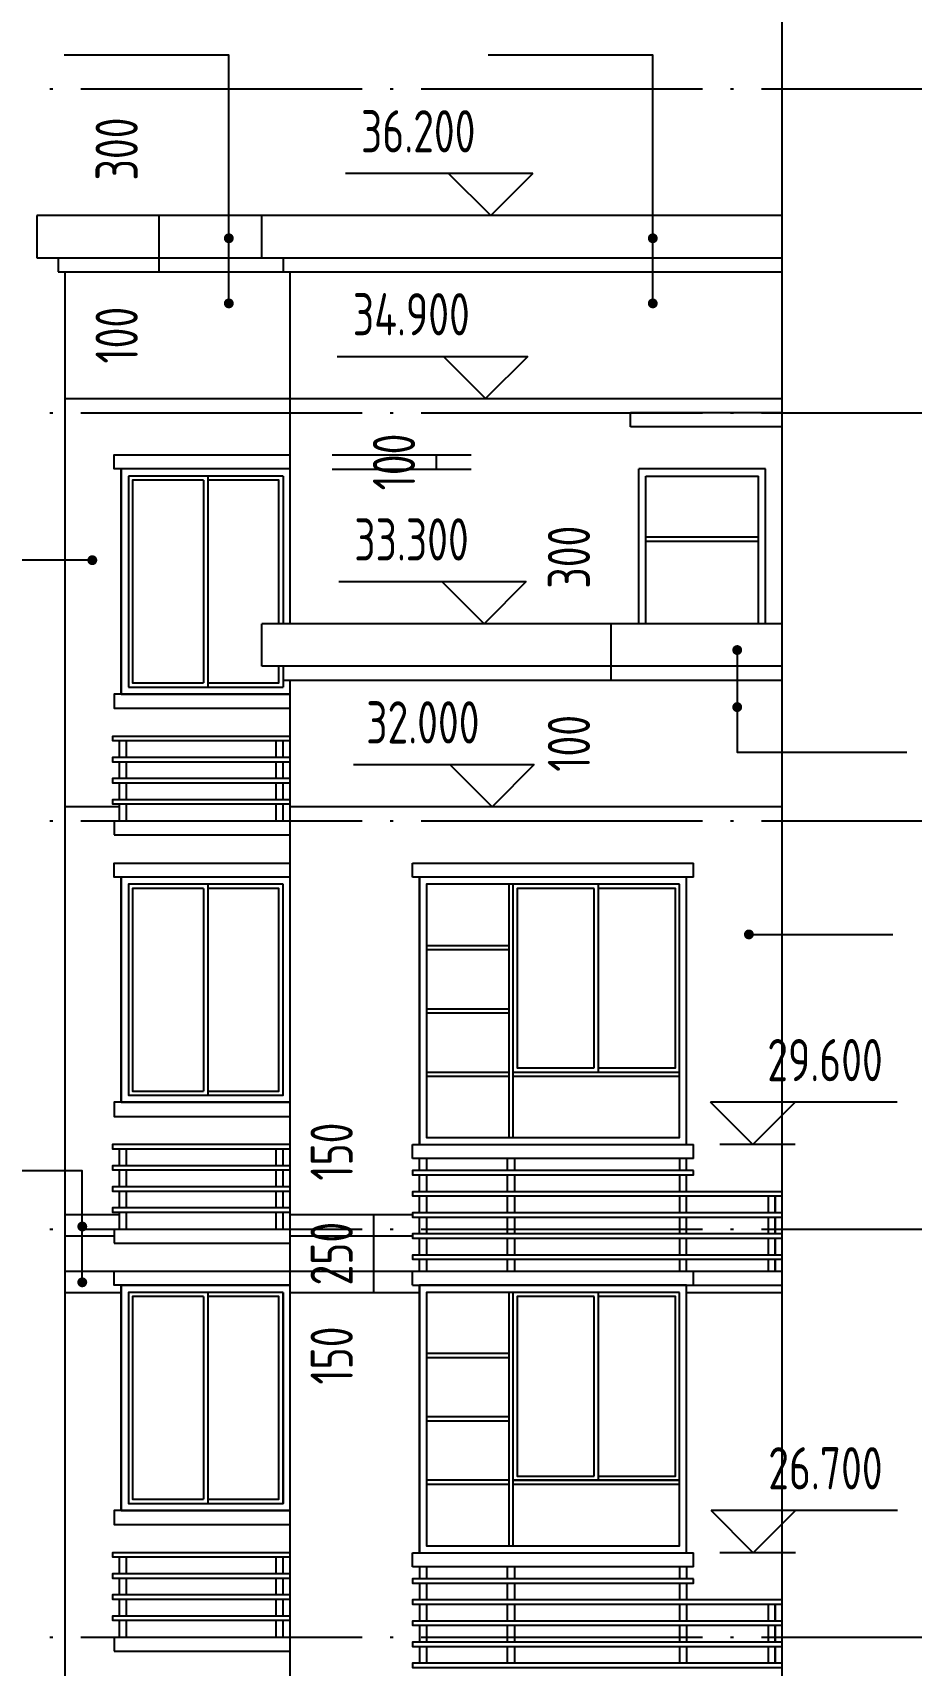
# Model space of a CAD drawing. Extents: x -726032 to 135930, y -151624 to 587044.
# Drawn here: x -512004 to -505755, y 321328 to 332929 of the extents above; entities that cross this region are included whole.
import ezdxf
from ezdxf.enums import TextEntityAlignment as Align

# ---------------------------------------------------------------- set-up
doc = ezdxf.new("R2010")
doc.units = 0
doc.header["$LTSCALE"] = 1000
doc.header["$MEASUREMENT"] = 0
doc.linetypes.add('DOTE', pattern=[2.42, 2, -0.2, 0.02, -0.2])
doc.layers.get('0').update_dxf_attribs({"linetype": 'CONTINUOUS'})
doc.layers.get('DEFPOINTS').update_dxf_attribs({"color": 1, "linetype": 'CONTINUOUS'})
for name, color, linetype in [('DOTE', 8, 'DOTE'), ('PUB_DIM', 245, 'CONTINUOUS'), ('WINDOW', 155, 'CONTINUOUS'), ('引线', 213, 'CONTINUOUS'), ('栏杆', 126, 'CONTINUOUS'), ('装饰线', 252, 'CONTINUOUS')]:
    doc.layers.add(name, color=color, linetype=linetype)
doc.styles.add('DIM_FONT', font='isocp.shx', dxfattribs={"width": 0.8})
doc.dimstyles.new('AXIS', dxfattribs={"dimtxt": 300, "dimasz": 1, "dimexe": 250, "dimexo": 300, "dimgap": 150, "dimtad": 1, "dimdec": 0, "dimzin": 0, "dimdsep": 46, "dimtxsty": 'DIM_FONT', "dimcen": 0.09, "dimse1": 1, "dimse2": 1, "dimclrt": 142, "dimadec": 0, "dimazin": 0, "dimtfac": 1, "dimtdec": 0, "dimtix": 1, "dimtmove": 2, "dimatfit": 3, "dimfxl": 1, "dimtolj": 1, "dimtzin": 0, "dimarcsym": 0})
doc.dimstyles.new('DIMN', dxfattribs={"dimtxt": 300, "dimasz": 1, "dimexe": 250, "dimexo": 300, "dimgap": 150, "dimtad": 1, "dimdec": 0, "dimzin": 0, "dimdsep": 46, "dimtxsty": 'DIM_FONT', "dimcen": 0.09, "dimclrt": 142, "dimadec": 0, "dimazin": 0, "dimtfac": 1, "dimtdec": 0, "dimtix": 1, "dimtmove": 2, "dimatfit": 3, "dimfxl": 1, "dimtolj": 1, "dimtzin": 0, "dimarcsym": 0})

# ---------------------------------------------------------------- blocks, each defined once
blk = doc.blocks.new('*D2969')
at = {"layer": 'DEFPOINTS', "color": 0, "transparency": 16777216}
for p in [(-510577, 324528), (-509577, 324528), (-510577, 324378)]:
    blk.add_point(p, dxfattribs=at)
at = {"layer": 'PUB_DIM', "color": 0, "lineweight": -2, "transparency": 16777216}
for p, q in [((-509577, 324529), (-509577, 324530)), ((-509577, 324378), (-509577, 324528)), ((-509577, 324377), (-509577, 324376))]:
    blk.add_line(p, q, dxfattribs=at)
at = {"layer": 'PUB_DIM', "color": 0, "transparency": 16777216}
for points in [[(-509577, 324529), (-509577, 324529), (-509577, 324528)], [(-509577, 324377), (-509577, 324377), (-509577, 324378)]]:
    blk.add_solid(points, dxfattribs=at)
at = {"layer": 'PUB_DIM', "color": 142, "transparency": 16777216, "insert": (-509877, 324978), "char_height": 300, "attachment_point": 5, "rotation": 90, "style": 'DIM_FONT'}
blk.add_mtext('\\A1;150', dxfattribs=at)
blk = doc.blocks.new('*D2970')
at = {"layer": 'DEFPOINTS', "color": 0, "transparency": 16777216}
for p in [(-510577, 324378), (-509577, 324378), (-510577, 324128)]:
    blk.add_point(p, dxfattribs=at)
at = {"layer": 'PUB_DIM', "color": 0, "lineweight": -2, "transparency": 16777216}
for p, q in [((-509577, 324379), (-509577, 324380)), ((-509577, 324128), (-509577, 324378)), ((-509577, 324127), (-509577, 324126))]:
    blk.add_line(p, q, dxfattribs=at)
at = {"layer": 'PUB_DIM', "color": 0, "transparency": 16777216}
for points in [[(-509577, 324379), (-509577, 324379), (-509577, 324378)], [(-509577, 324127), (-509577, 324127), (-509577, 324128)]]:
    blk.add_solid(points, dxfattribs=at)
at = {"layer": 'PUB_DIM', "color": 142, "transparency": 16777216, "insert": (-509877, 324253), "char_height": 300, "attachment_point": 5, "rotation": 90, "style": 'DIM_FONT'}
blk.add_mtext('\\A1;250', dxfattribs=at)
blk = doc.blocks.new('*D2971')
at = {"layer": 'DEFPOINTS', "color": 0, "transparency": 16777216}
for p in [(-510577, 324128), (-509577, 324128), (-510577, 323978)]:
    blk.add_point(p, dxfattribs=at)
at = {"layer": 'PUB_DIM', "color": 0, "lineweight": -2, "transparency": 16777216}
for p, q in [((-509577, 324129), (-509577, 324130)), ((-509577, 323978), (-509577, 324128)), ((-509577, 323977), (-509577, 323976))]:
    blk.add_line(p, q, dxfattribs=at)
at = {"layer": 'PUB_DIM', "color": 0, "transparency": 16777216}
for points in [[(-509577, 324129), (-509577, 324129), (-509577, 324128)], [(-509577, 323977), (-509577, 323977), (-509577, 323978)]]:
    blk.add_solid(points, dxfattribs=at)
at = {"layer": 'PUB_DIM', "color": 142, "transparency": 16777216, "insert": (-509877, 323529), "char_height": 300, "attachment_point": 5, "rotation": 90, "style": 'DIM_FONT'}
blk.add_mtext('\\A1;150', dxfattribs=at)
blk = doc.blocks.new('*D2981')
at = {"layer": 'DEFPOINTS', "color": 0, "transparency": 16777216}
for p in [(-508890, 328728), (-507890, 328728), (-508890, 328428)]:
    blk.add_point(p, dxfattribs=at)
at = {"layer": 'PUB_DIM', "color": 0, "lineweight": -2, "transparency": 16777216}
for p, q in [((-507890, 328729), (-507890, 328730)), ((-507890, 328428), (-507890, 328728)), ((-507890, 328427), (-507890, 328426))]:
    blk.add_line(p, q, dxfattribs=at)
at = {"layer": 'PUB_DIM', "color": 0, "transparency": 16777216}
for points in [[(-507890, 328729), (-507890, 328729), (-507890, 328728)], [(-507890, 328427), (-507890, 328427), (-507890, 328428)]]:
    blk.add_solid(points, dxfattribs=at)
at = {"layer": 'PUB_DIM', "color": 142, "transparency": 16777216, "insert": (-508190, 329202), "char_height": 300, "attachment_point": 5, "rotation": 90, "style": 'DIM_FONT'}
blk.add_mtext('\\A1;300', dxfattribs=at)
blk = doc.blocks.new('*D2982')
at = {"layer": 'DEFPOINTS', "color": 0, "transparency": 16777216}
for p in [(-508890, 328428), (-507890, 328428), (-508890, 328328)]:
    blk.add_point(p, dxfattribs=at)
at = {"layer": 'PUB_DIM', "color": 0, "lineweight": -2, "transparency": 16777216}
for p, q in [((-507890, 328429), (-507890, 328430)), ((-507890, 328328), (-507890, 328428)), ((-507890, 328327), (-507890, 328326))]:
    blk.add_line(p, q, dxfattribs=at)
at = {"layer": 'PUB_DIM', "color": 0, "transparency": 16777216}
for points in [[(-507890, 328429), (-507890, 328429), (-507890, 328428)], [(-507890, 328327), (-507890, 328327), (-507890, 328328)]]:
    blk.add_solid(points, dxfattribs=at)
at = {"layer": 'PUB_DIM', "color": 142, "transparency": 16777216, "insert": (-508190, 327879), "char_height": 300, "attachment_point": 5, "rotation": 90, "style": 'DIM_FONT'}
blk.add_mtext('\\A1;100', dxfattribs=at)
blk = doc.blocks.new('*D2983')
at = {"layer": 'DEFPOINTS', "color": 0, "transparency": 16777216}
for p in [(-510106, 331328), (-511106, 331228), (-510106, 331228)]:
    blk.add_point(p, dxfattribs=at)
at = {"layer": 'PUB_DIM', "color": 0, "lineweight": -2, "transparency": 16777216}
for p, q in [((-511106, 331329), (-511106, 331330)), ((-511106, 331328), (-511106, 331228)), ((-511106, 331227), (-511106, 331226))]:
    blk.add_line(p, q, dxfattribs=at)
at = {"layer": 'PUB_DIM', "color": 0, "transparency": 16777216}
for points in [[(-511107, 331329), (-511106, 331329), (-511106, 331328)], [(-511107, 331227), (-511106, 331227), (-511106, 331228)]]:
    blk.add_solid(points, dxfattribs=at)
at = {"layer": 'PUB_DIM', "color": 142, "transparency": 16777216, "insert": (-511406, 330779), "char_height": 300, "attachment_point": 5, "rotation": 90, "style": 'DIM_FONT'}
blk.add_mtext('\\A1;100', dxfattribs=at)
blk = doc.blocks.new('*D2984')
at = {"layer": 'DEFPOINTS', "color": 0, "transparency": 16777216}
for p in [(-510106, 331628), (-511106, 331328), (-510106, 331328)]:
    blk.add_point(p, dxfattribs=at)
at = {"layer": 'PUB_DIM', "color": 0, "lineweight": -2, "transparency": 16777216}
for p, q in [((-511106, 331629), (-511106, 331630)), ((-511106, 331628), (-511106, 331328)), ((-511106, 331327), (-511106, 331326))]:
    blk.add_line(p, q, dxfattribs=at)
at = {"layer": 'PUB_DIM', "color": 0, "transparency": 16777216}
for points in [[(-511107, 331629), (-511106, 331629), (-511106, 331628)], [(-511107, 331327), (-511106, 331327), (-511106, 331328)]]:
    blk.add_solid(points, dxfattribs=at)
at = {"layer": 'PUB_DIM', "color": 142, "transparency": 16777216, "insert": (-511406, 332102), "char_height": 300, "attachment_point": 5, "rotation": 90, "style": 'DIM_FONT'}
blk.add_mtext('\\A1;300', dxfattribs=at)
blk = doc.blocks.new('*D156')
at = {"layer": 'DEFPOINTS', "color": 0, "transparency": 16777216}
for p in [(-510173, 329928), (-510173, 329828), (-509134, 329828)]:
    blk.add_point(p, dxfattribs=at)
at = {"layer": 'PUB_DIM', "color": 0, "lineweight": -2, "transparency": 16777216}
for p, q in [((-509873, 329928), (-508884, 329928)), ((-509134, 329929), (-509134, 329930)), ((-509134, 329928), (-509134, 329828)), ((-509873, 329828), (-508884, 329828)), ((-509134, 329827), (-509134, 329826))]:
    blk.add_line(p, q, dxfattribs=at)
at = {"layer": 'PUB_DIM', "color": 0, "transparency": 16777216}
for points in [[(-509134, 329929), (-509133, 329929), (-509134, 329928)], [(-509134, 329827), (-509133, 329827), (-509134, 329828)]]:
    blk.add_solid(points, dxfattribs=at)
at = {"layer": 'PUB_DIM', "color": 142, "transparency": 16777216, "insert": (-509434, 329878), "char_height": 300, "attachment_point": 5, "rotation": 90, "style": 'DIM_FONT'}
blk.add_mtext('\\A1;100', dxfattribs=at)

msp = doc.modelspace()

# ---------------------------------------------------------------- linework, layer by layer
for p, q in [((-506672.9, 305078.3), (-506672.9, 334728.3)), ((-511972.9, 331628.3), (-511972.9, 331328.3)), ((-506672.9, 331628.3), (-511972.9, 331628.3)), ((-510372.9, 331328.3), (-510372.9, 331628.3)), ((-511972.9, 331328.3), (-506672.9, 331328.3)), ((-511822.9, 331328.3), (-511822.9, 331228.3)), ((-510222.9, 331328.3), (-510222.9, 331228.3)), ((-511822.9, 331228.3), (-506672.9, 331228.3)), ((-511772.9, 294918.3), (-511772.9, 331228.3)), ((-510172.9, 328728.3), (-510172.9, 331228.3)), ((-507752.9, 330128.3), (-507752.9, 330228.3)), ((-506672.9, 330228.3), (-507752.9, 330228.3)), ((-506672.9, 330128.3), (-507752.9, 330128.3)), ((-510172.9, 329828.3), (-511372.9, 329828.3)), ((-507692.9, 328728.3), (-507692.9, 329828.3)), ((-506792.9, 329828.3), (-507692.9, 329828.3)), ((-506792.9, 328728.3), (-506792.9, 329828.3)), ((-510372.9, 328428.3), (-510372.9, 328728.3)), ((-506672.9, 328728.3), (-510372.9, 328728.3)), ((-506672.9, 328428.3), (-510372.9, 328428.3)), ((-510222.9, 328428.3), (-510222.9, 328328.3)), ((-510222.9, 328328.3), (-506672.9, 328328.3)), ((-510172.9, 294918.3), (-510172.9, 328328.3)), ((-511372.9, 328228.3), (-510172.9, 328228.3)), ((-511422.9, 327328.3), (-511422.9, 327228.3)), ((-511422.9, 327328.3), (-510172.9, 327328.3)), ((-511422.9, 327228.3), (-510172.9, 327228.3)), ((-509302.9, 327028.3), (-507302.9, 327028.3)), ((-509302.9, 326928.3), (-509302.9, 327028.3)), ((-507302.9, 326928.3), (-507302.9, 327028.3)), ((-507302.9, 326928.3), (-509302.9, 326928.3)), ((-509302.9, 325028.3), (-507302.9, 325028.3)), ((-509302.9, 324928.3), (-509302.9, 325028.3)), ((-507302.9, 324928.3), (-507302.9, 325028.3)), ((-507302.9, 324928.3), (-509302.9, 324928.3)), ((-511422.9, 324428.3), (-510172.9, 324428.3)), ((-511422.9, 324428.3), (-511422.9, 324328.3)), ((-511422.9, 324328.3), (-510172.9, 324328.3)), ((-509302.9, 324128.3), (-506672.9, 324128.3)), ((-509302.9, 324028.3), (-509302.9, 324128.3)), ((-507302.9, 324028.3), (-507302.9, 324128.3)), ((-511372.9, 324028.3), (-510172.9, 324028.3)), ((-509302.9, 324028.3), (-506672.9, 324028.3)), ((-511372.9, 322428.3), (-510172.9, 322428.3)), ((-509302.9, 322128.3), (-507302.9, 322128.3)), ((-509302.9, 322028.3), (-509302.9, 322128.3)), ((-507302.9, 322028.3), (-507302.9, 322128.3)), ((-507302.9, 322028.3), (-509302.9, 322028.3)), ((-511422.9, 321528.3), (-510172.9, 321528.3)), ((-511422.9, 321528.3), (-511422.9, 321428.3)), ((-511422.9, 321428.3), (-510172.9, 321428.3))]:
    msp.add_line(p, q)
at = {"color": 0}
for p, q in [((-510172.9, 326928.3), (-511372.9, 326928.3)), ((-511372.9, 325328.3), (-510172.9, 325328.3))]:
    msp.add_line(p, q, dxfattribs=at)
for points in [[(-510172.9, 329828.3), (-511422.9, 329828.3), (-511422.9, 329928.3), (-510172.9, 329928.3)], [(-510172.9, 328228.3), (-511422.9, 328228.3), (-511422.9, 328128.3), (-510172.9, 328128.3)], [(-510172.9, 326928.3), (-511422.9, 326928.3), (-511422.9, 327028.3), (-510172.9, 327028.3)], [(-510172.9, 325328.3), (-511422.9, 325328.3), (-511422.9, 325228.3), (-510172.9, 325228.3)], [(-510172.9, 324028.3), (-511422.9, 324028.3), (-511422.9, 324128.3), (-510172.9, 324128.3)], [(-510172.9, 322428.3), (-511422.9, 322428.3), (-511422.9, 322328.3), (-510172.9, 322328.3)]]:
    msp.add_lwpolyline(points)
at = {"layer": 'DOTE'}
for p, q in [((-516500.5, 332528.3), (-454540.3, 332528.3)), ((-516500.5, 330228.3), (-454540.3, 330228.3)), ((-516500.5, 327328.3), (-454540.3, 327328.3)), ((-516500.5, 324428.3), (-454540.3, 324428.3)), ((-516500.5, 321528.3), (-454540.3, 321528.3))]:
    msp.add_line(p, q, dxfattribs=at)
at = {"layer": 'PUB_DIM'}
for p, q in [((-508445.4, 331928.3), (-509777.6, 331928.3)), ((-508745.4, 331628.3), (-509045.4, 331928.3)), ((-508445.4, 331928.3), (-508745.4, 331628.3)), ((-509839.1, 330628.3), (-508482.1, 330628.3)), ((-508782.1, 330328.3), (-509082.1, 330628.3)), ((-508482.1, 330628.3), (-508782.1, 330328.3)), ((-509825.3, 329028.3), (-508493.1, 329028.3)), ((-508793.1, 328728.3), (-509093.1, 329028.3)), ((-508493.1, 329028.3), (-508793.1, 328728.3)), ((-509721.1, 327728.3), (-508436.1, 327728.3)), ((-508736.1, 327428.3), (-509036.1, 327728.3)), ((-508436.1, 327728.3), (-508736.1, 327428.3)), ((-506882.1, 325028.3), (-507182.1, 325328.3)), ((-505855.2, 325328.3), (-507182.1, 325328.3)), ((-506582.1, 325328.3), (-506882.1, 325028.3)), ((-506582.1, 325028.3), (-507117.5, 325028.3)), ((-506879, 322128.3), (-507179, 322428.3)), ((-505852.9, 322428.3), (-507179, 322428.3)), ((-506579, 322428.3), (-506879, 322128.3)), ((-506579, 322128.3), (-507115.9, 322128.3))]:
    msp.add_line(p, q, dxfattribs=at)
at = {"layer": 'WINDOW'}
for p, q in [((-511372.9, 328228.3), (-511372.9, 329828.3)), ((-510222.9, 329778.3), (-511322.9, 329778.3)), ((-511322.9, 329778.3), (-511322.9, 328278.3)), ((-510787.9, 329748.3), (-510787.9, 328308.3)), ((-510757.9, 329778.3), (-510757.9, 328278.3)), ((-510222.9, 329778.3), (-510222.9, 328728.3)), ((-507642.9, 329778.3), (-506842.9, 329778.3)), ((-507642.9, 328728.3), (-507642.9, 329778.3)), ((-506842.9, 328728.3), (-506842.9, 329778.3)), ((-506842.9, 329343.3), (-507642.9, 329343.3)), ((-506842.9, 329313.3), (-507642.9, 329313.3)), ((-510222.9, 328328.3), (-510222.9, 328278.3)), ((-511322.9, 328278.3), (-510222.9, 328278.3)), ((-511372.9, 325328.3), (-511372.9, 326928.3)), ((-509252.9, 325028.3), (-509252.9, 326928.3)), ((-507352.9, 325028.3), (-507352.9, 326928.3)), ((-511322.9, 326878.3), (-511322.9, 325378.3)), ((-510787.9, 326848.3), (-510787.9, 325408.3)), ((-510757.9, 326878.3), (-510757.9, 325378.3)), ((-508617.9, 326878.3), (-508617.9, 325078.3)), ((-508587.9, 326878.3), (-508587.9, 325078.3)), ((-508010.4, 325573.3), (-508010.4, 326848.3)), ((-507980.4, 325543.3), (-507980.4, 326878.3)), ((-509202.9, 326443.3), (-508617.9, 326443.3)), ((-509202.9, 326413.3), (-508617.9, 326413.3)), ((-509202.9, 325993.3), (-508617.9, 325993.3)), ((-509202.9, 325963.3), (-508617.9, 325963.3)), ((-509202.9, 325543.3), (-508617.9, 325543.3)), ((-509202.9, 325513.3), (-508617.9, 325513.3)), ((-508587.9, 325543.3), (-507402.9, 325543.3)), ((-508587.9, 325513.3), (-507402.9, 325513.3)), ((-511372.9, 322428.3), (-511372.9, 324028.3)), ((-509252.9, 322128.3), (-509252.9, 324028.3)), ((-507352.9, 322128.3), (-507352.9, 324028.3)), ((-511322.9, 323978.3), (-511322.9, 322478.3)), ((-510787.9, 323948.3), (-510787.9, 322508.3)), ((-510757.9, 323978.3), (-510757.9, 322478.3)), ((-510222.9, 323978.3), (-510222.9, 322478.3)), ((-508617.9, 323978.3), (-508617.9, 322178.3)), ((-508587.9, 323978.3), (-508587.9, 322178.3)), ((-508010.4, 322673.3), (-508010.4, 323948.3)), ((-507980.4, 322643.3), (-507980.4, 323978.3)), ((-508617.9, 323543.3), (-509202.9, 323543.3)), ((-508617.9, 323513.3), (-509202.9, 323513.3)), ((-508617.9, 323093.3), (-509202.9, 323093.3)), ((-508617.9, 323063.3), (-509202.9, 323063.3)), ((-508617.9, 322643.3), (-509202.9, 322643.3)), ((-508617.9, 322613.3), (-509202.9, 322613.3)), ((-507402.9, 322643.3), (-508587.9, 322643.3)), ((-507402.9, 322613.3), (-508587.9, 322613.3))]:
    msp.add_line(p, q, dxfattribs=at)
for points in [[(-510172.9, 328728.3), (-510172.9, 329828.3), (-511372.9, 329828.3), (-511372.9, 328228.3), (-510172.9, 328228.3), (-510172.9, 328328.3)], [(-510787.9, 329748.3), (-511292.9, 329748.3), (-511292.9, 328308.3), (-510787.9, 328308.3)], [(-510252.9, 328728.3), (-510252.9, 329748.3), (-510757.9, 329748.3)], [(-510757.9, 328308.3), (-510252.9, 328308.3), (-510252.9, 328428.3)], [(-510787.9, 326848.3), (-511292.9, 326848.3), (-511292.9, 325408.3), (-510787.9, 325408.3)], [(-510757.9, 325408.3), (-510252.9, 325408.3), (-510252.9, 326848.3), (-510757.9, 326848.3)], [(-508010.4, 326848.3), (-508557.9, 326848.3), (-508557.9, 325573.3), (-508010.4, 325573.3)], [(-507980.4, 325573.3), (-507432.9, 325573.3), (-507432.9, 326848.3), (-507980.4, 326848.3)], [(-510787.9, 323948.3), (-511292.9, 323948.3), (-511292.9, 322508.3), (-510787.9, 322508.3)], [(-510757.9, 322508.3), (-510252.9, 322508.3), (-510252.9, 323948.3), (-510757.9, 323948.3)], [(-508010.4, 323948.3), (-508557.9, 323948.3), (-508557.9, 322673.3), (-508010.4, 322673.3)], [(-507980.4, 322673.3), (-507432.9, 322673.3), (-507432.9, 323948.3), (-507980.4, 323948.3)]]:
    msp.add_lwpolyline(points, dxfattribs=at)
for points in [[(-510172.9, 326928.3), (-511372.9, 326928.3), (-511372.9, 325328.3), (-510172.9, 325328.3)], [(-507352.9, 326928.3), (-509252.9, 326928.3), (-509252.9, 325028.3), (-507352.9, 325028.3)], [(-507352.9, 326928.3), (-509252.9, 326928.3), (-509252.9, 325028.3), (-507352.9, 325028.3)], [(-510222.9, 326878.3), (-511322.9, 326878.3), (-511322.9, 325378.3), (-510222.9, 325378.3)], [(-507402.9, 326878.3), (-509202.9, 326878.3), (-509202.9, 325078.3), (-507402.9, 325078.3)], [(-507402.9, 326878.3), (-508587.9, 326878.3), (-508587.9, 325543.3), (-507402.9, 325543.3)], [(-510172.9, 324028.3), (-511372.9, 324028.3), (-511372.9, 322428.3), (-510172.9, 322428.3)], [(-507352.9, 324028.3), (-509252.9, 324028.3), (-509252.9, 322128.3), (-507352.9, 322128.3)], [(-507352.9, 324028.3), (-509252.9, 324028.3), (-509252.9, 322128.3), (-507352.9, 322128.3)], [(-510222.9, 323978.3), (-511322.9, 323978.3), (-511322.9, 322478.3), (-510222.9, 322478.3)], [(-507402.9, 323978.3), (-509202.9, 323978.3), (-509202.9, 322178.3), (-507402.9, 322178.3)], [(-507402.9, 323978.3), (-508587.9, 323978.3), (-508587.9, 322643.3), (-507402.9, 322643.3)]]:
    msp.add_lwpolyline(points, close=True, dxfattribs=at)
at = {"layer": '引线'}
for p, q in [((-511579.3, 329180.4), (-512845, 329180.4)), ((-506910.1, 326521.2), (-505885.7, 326521.2))]:
    msp.add_line(p, q, dxfattribs=at)
for points in [[(-510608.4, 331004.9), (-510608.4, 332768.2), (-511778.6, 332768.2)], [(-507593.7, 331004.9), (-507593.7, 332768.2), (-508763.8, 332768.2)], [(-506993.2, 328541.9), (-506993.2, 327816.1), (-505786.4, 327816.1)], [(-511650.7, 324049.6), (-511650.7, 324842.3), (-513090.4, 324842.3)]]:
    msp.add_lwpolyline(points, dxfattribs=at)
at = {"layer": '引线', "const_width": 34.8}
for points in [[(-510626, 331467.5, 1), (-510590.8, 331467.5, 1)], [(-507611.3, 331467.5, 1), (-507576, 331467.5, 1)], [(-510626, 331004.9, 1), (-510590.8, 331004.9, 1)], [(-507611.3, 331004.9, 1), (-507576, 331004.9, 1)], [(-511596.9, 329180.4, 1), (-511561.7, 329180.4, 1)], [(-507010.8, 328541.9, 1), (-506975.6, 328541.9, 1)], [(-507010.8, 328136.4, 1), (-506975.6, 328136.4, 1)], [(-506927.7, 326521.2, 1), (-506892.5, 326521.2, 1)], [(-511668.3, 324445.9, 1), (-511633, 324445.9, 1)], [(-511668.3, 324049.6, 1), (-511633, 324049.6, 1)]]:
    msp.add_lwpolyline(points, format="xyb", close=True, dxfattribs=at)
at = {"layer": '栏杆'}
for p, q in [((-511385.7, 327778.3), (-511385.7, 327898.3)), ((-511335.7, 327778.3), (-511335.7, 327898.3)), ((-510272.9, 327778.3), (-510272.9, 327898.3)), ((-510222.9, 327778.3), (-510222.9, 327898.3)), ((-511385.7, 327628.3), (-511385.7, 327748.3)), ((-511335.7, 327628.3), (-511335.7, 327748.3)), ((-510272.9, 327628.3), (-510272.9, 327748.3)), ((-510222.9, 327628.3), (-510222.9, 327748.3)), ((-511385.7, 327478.3), (-511385.7, 327598.3)), ((-511335.7, 327478.3), (-511335.7, 327598.3)), ((-510272.9, 327478.3), (-510272.9, 327598.3)), ((-510222.9, 327478.3), (-510222.9, 327598.3)), ((-511385.7, 327328.3), (-511385.7, 327448.3)), ((-511335.7, 327328.3), (-511335.7, 327448.3)), ((-510272.9, 327328.3), (-510272.9, 327448.3)), ((-510222.9, 327328.3), (-510222.9, 327448.3)), ((-511385.7, 324878.3), (-511385.7, 324998.3)), ((-511335.7, 324878.3), (-511335.7, 324998.3)), ((-510272.9, 324878.3), (-510272.9, 324998.3)), ((-510222.9, 324878.3), (-510222.9, 324998.3)), ((-511385.7, 324728.3), (-511385.7, 324848.3)), ((-511335.7, 324728.3), (-511335.7, 324848.3)), ((-510272.9, 324728.3), (-510272.9, 324848.3)), ((-510222.9, 324728.3), (-510222.9, 324848.3)), ((-509252.9, 324843.6), (-509252.9, 324928.3)), ((-509202.9, 324928.3), (-509202.9, 324843.6)), ((-508627.9, 324928.3), (-508627.9, 324843.6)), ((-508577.9, 324928.3), (-508577.9, 324843.6)), ((-507402.9, 324928.3), (-507402.9, 324843.6)), ((-507352.9, 324843.6), (-507352.9, 324928.3)), ((-509252.9, 324693), (-509252.9, 324813)), ((-509202.9, 324813), (-509202.9, 324693)), ((-508627.9, 324813), (-508627.9, 324693)), ((-508577.9, 324813), (-508577.9, 324693)), ((-507402.9, 324813), (-507402.9, 324693)), ((-507352.9, 324693), (-507352.9, 324813)), ((-511385.7, 324578.3), (-511385.7, 324698.3)), ((-511335.7, 324578.3), (-511335.7, 324698.3)), ((-510272.9, 324578.3), (-510272.9, 324698.3)), ((-510222.9, 324578.3), (-510222.9, 324698.3)), ((-509252.9, 324543), (-509252.9, 324663)), ((-509202.9, 324663), (-509202.9, 324543)), ((-508627.9, 324663), (-508627.9, 324543)), ((-508577.9, 324663), (-508577.9, 324543)), ((-507402.9, 324663), (-507402.9, 324543)), ((-507352.9, 324543), (-507352.9, 324663)), ((-506772.9, 324663), (-506772.9, 324543)), ((-506722.9, 324663), (-506722.9, 324543)), ((-506722.9, 324543), (-506722.9, 324663)), ((-506672.9, 324543), (-506672.9, 324663)), ((-511385.7, 324428.3), (-511385.7, 324548.3)), ((-511335.7, 324428.3), (-511335.7, 324548.3)), ((-510272.9, 324428.3), (-510272.9, 324548.3)), ((-510222.9, 324428.3), (-510222.9, 324548.3)), ((-509252.9, 324393), (-509252.9, 324513)), ((-509202.9, 324513), (-509202.9, 324393)), ((-508627.9, 324513), (-508627.9, 324393)), ((-508577.9, 324513), (-508577.9, 324393)), ((-507402.9, 324513), (-507402.9, 324393)), ((-507352.9, 324393), (-507352.9, 324513)), ((-506772.9, 324513), (-506772.9, 324393)), ((-506722.9, 324513), (-506722.9, 324393)), ((-506722.9, 324393), (-506722.9, 324513)), ((-506672.9, 324393), (-506672.9, 324513)), ((-509252.9, 324243), (-509252.9, 324363)), ((-509202.9, 324363), (-509202.9, 324243)), ((-508627.9, 324363), (-508627.9, 324243)), ((-508577.9, 324363), (-508577.9, 324243)), ((-507402.9, 324363), (-507402.9, 324243)), ((-507352.9, 324243), (-507352.9, 324363)), ((-506772.9, 324363), (-506772.9, 324243)), ((-506722.9, 324363), (-506722.9, 324243)), ((-506722.9, 324243), (-506722.9, 324363)), ((-506672.9, 324243), (-506672.9, 324363)), ((-509252.9, 324128.3), (-509252.9, 324213)), ((-509202.9, 324213), (-509202.9, 324128.3)), ((-508627.9, 324213), (-508627.9, 324128.3)), ((-508577.9, 324213), (-508577.9, 324128.3)), ((-507402.9, 324213), (-507402.9, 324128.3)), ((-507352.9, 324128.3), (-507352.9, 324213)), ((-506772.9, 324213), (-506772.9, 324128.3)), ((-506722.9, 324213), (-506722.9, 324128.3)), ((-506722.9, 324128.3), (-506722.9, 324213)), ((-506672.9, 324128.3), (-506672.9, 324213)), ((-511385.7, 321978.3), (-511385.7, 322098.3)), ((-511335.7, 321978.3), (-511335.7, 322098.3)), ((-510272.9, 321978.3), (-510272.9, 322098.3)), ((-510222.9, 321978.3), (-510222.9, 322098.3)), ((-511385.7, 321828.3), (-511385.7, 321948.3)), ((-511335.7, 321828.3), (-511335.7, 321948.3)), ((-510272.9, 321828.3), (-510272.9, 321948.3)), ((-510222.9, 321828.3), (-510222.9, 321948.3)), ((-509252.9, 322028.3), (-509252.9, 321943.6)), ((-509202.9, 322028.3), (-509202.9, 321943.6)), ((-508627.9, 322028.3), (-508627.9, 321943.6)), ((-508577.9, 322028.3), (-508577.9, 321943.6)), ((-507402.9, 322028.3), (-507402.9, 321943.6)), ((-507352.9, 322028.3), (-507352.9, 321943.6)), ((-509252.9, 321913), (-509252.9, 321793)), ((-509202.9, 321913), (-509202.9, 321793)), ((-508627.9, 321913), (-508627.9, 321793)), ((-508577.9, 321913), (-508577.9, 321793)), ((-507402.9, 321913), (-507402.9, 321793)), ((-507352.9, 321913), (-507352.9, 321793)), ((-511385.7, 321678.3), (-511385.7, 321798.3)), ((-511335.7, 321678.3), (-511335.7, 321798.3)), ((-510272.9, 321678.3), (-510272.9, 321798.3)), ((-510222.9, 321678.3), (-510222.9, 321798.3)), ((-509252.9, 321763), (-509252.9, 321643)), ((-509202.9, 321763), (-509202.9, 321643)), ((-508627.9, 321763), (-508627.9, 321643)), ((-508577.9, 321763), (-508577.9, 321643)), ((-507402.9, 321763), (-507402.9, 321643)), ((-507352.9, 321763), (-507352.9, 321643)), ((-506772.9, 321763), (-506772.9, 321643)), ((-506772.9, 321763), (-506772.9, 321643)), ((-506722.9, 321643), (-506722.9, 321763)), ((-506722.9, 321763), (-506722.9, 321643)), ((-506722.9, 321643), (-506722.9, 321763)), ((-506722.9, 321763), (-506722.9, 321643)), ((-511385.7, 321528.3), (-511385.7, 321648.3)), ((-511335.7, 321528.3), (-511335.7, 321648.3)), ((-510272.9, 321528.3), (-510272.9, 321648.3)), ((-510222.9, 321528.3), (-510222.9, 321648.3)), ((-509252.9, 321613), (-509252.9, 321493)), ((-509202.9, 321613), (-509202.9, 321493)), ((-508627.9, 321613), (-508627.9, 321493)), ((-508577.9, 321613), (-508577.9, 321493)), ((-507402.9, 321613), (-507402.9, 321493)), ((-507352.9, 321613), (-507352.9, 321493)), ((-506772.9, 321613), (-506772.9, 321493)), ((-506772.9, 321613), (-506772.9, 321493)), ((-506722.9, 321493), (-506722.9, 321613)), ((-506722.9, 321613), (-506722.9, 321493)), ((-506722.9, 321493), (-506722.9, 321613)), ((-506722.9, 321613), (-506722.9, 321493)), ((-509252.9, 321463), (-509252.9, 321343)), ((-509202.9, 321463), (-509202.9, 321343)), ((-508627.9, 321463), (-508627.9, 321343)), ((-508577.9, 321463), (-508577.9, 321343)), ((-507402.9, 321463), (-507402.9, 321343)), ((-507352.9, 321463), (-507352.9, 321343)), ((-506772.9, 321463), (-506772.9, 321343)), ((-506772.9, 321463), (-506772.9, 321343)), ((-506722.9, 321343), (-506722.9, 321463)), ((-506722.9, 321463), (-506722.9, 321343)), ((-506722.9, 321343), (-506722.9, 321463)), ((-506722.9, 321463), (-506722.9, 321343))]:
    msp.add_line(p, q, dxfattribs=at)
for points in [[(-510172.9, 327928.3), (-511435.7, 327928.3), (-511435.7, 327898.3), (-510172.9, 327898.3)], [(-510172.9, 327778.3), (-511435.7, 327778.3), (-511435.7, 327748.3), (-510172.9, 327748.3)], [(-510172.9, 327628.3), (-511435.7, 327628.3), (-511435.7, 327598.3), (-510172.9, 327598.3)], [(-510172.9, 327478.3), (-511435.7, 327478.3), (-511435.7, 327448.3), (-510172.9, 327448.3)], [(-510172.9, 325028.3), (-511435.7, 325028.3), (-511435.7, 324998.3), (-510172.9, 324998.3)], [(-510172.9, 324878.3), (-511435.7, 324878.3), (-511435.7, 324848.3), (-510172.9, 324848.3)], [(-510172.9, 324728.3), (-511435.7, 324728.3), (-511435.7, 324698.3), (-510172.9, 324698.3)], [(-510172.9, 324578.3), (-511435.7, 324578.3), (-511435.7, 324548.3), (-510172.9, 324548.3)], [(-510172.9, 322128.3), (-511435.7, 322128.3), (-511435.7, 322098.3), (-510172.9, 322098.3)], [(-510172.9, 321978.3), (-511435.7, 321978.3), (-511435.7, 321948.3), (-510172.9, 321948.3)], [(-510172.9, 321828.3), (-511435.7, 321828.3), (-511435.7, 321798.3), (-510172.9, 321798.3)], [(-510172.9, 321678.3), (-511435.7, 321678.3), (-511435.7, 321648.3), (-510172.9, 321648.3)]]:
    msp.add_lwpolyline(points, dxfattribs=at)
for points in [[(-507302.9, 324843), (-509302.9, 324843), (-509302.9, 324813), (-507302.9, 324813)], [(-506672.9, 324693), (-509302.9, 324693), (-509302.9, 324663), (-506672.9, 324663)], [(-506672.9, 324543), (-509302.9, 324543), (-509302.9, 324513), (-506672.9, 324513)], [(-506672.9, 324393), (-509302.9, 324393), (-509302.9, 324363), (-506672.9, 324363)], [(-506672.9, 324243), (-509302.9, 324243), (-509302.9, 324213), (-506672.9, 324213)], [(-507302.9, 321943), (-509302.9, 321943), (-509302.9, 321913), (-507302.9, 321913)], [(-506672.9, 321793), (-509302.9, 321793), (-509302.9, 321763), (-506672.9, 321763)], [(-506672.9, 321643), (-509302.9, 321643), (-509302.9, 321613), (-506672.9, 321613)], [(-506672.9, 321493), (-509302.9, 321493), (-509302.9, 321463), (-506672.9, 321463)], [(-506672.9, 321343), (-509302.9, 321343), (-509302.9, 321313), (-506672.9, 321313)]]:
    msp.add_lwpolyline(points, close=True, dxfattribs=at)
at = {"layer": '装饰线'}
for p, q in [((-511772.9, 330328.3), (-506672.9, 330328.3)), ((-511385.7, 327428.3), (-511772.9, 327428.3)), ((-506672.9, 327428.3), (-510172.9, 327428.3)), ((-511385.7, 324528.3), (-511772.9, 324528.3)), ((-509302.9, 324528.3), (-510172.9, 324528.3)), ((-511422.9, 324378.3), (-511772.9, 324378.3)), ((-509302.9, 324378.3), (-510172.9, 324378.3)), ((-511772.9, 324128.3), (-509302.9, 324128.3)), ((-511772.9, 323978.3), (-511372.9, 323978.3)), ((-510172.9, 323978.3), (-509252.9, 323978.3)), ((-507352.9, 323978.3), (-506672.9, 323978.3))]:
    msp.add_line(p, q, dxfattribs=at)

# ---------------------------------------------------------------- texts
at = {"layer": 'PUB_DIM', "style": 'DIM_FONT', "width": 0.8}
for s, p in [('36.200', (-509261.5, 332228.3)), ('34.900', (-509310.6, 330928.3)), ('33.300', (-509309.2, 329328.3)), ('32.000', (-509228.6, 328028.3)), ('29.600', (-506368.7, 325628.3)), ('26.700', (-506365.9, 322728.3))]:
    msp.add_text(s, height=300, dxfattribs=at).set_placement(p, align=Align.MIDDLE)

# ---------------------------------------------------------------- dimensions: what is measured, and where the dimension line sits
at = {"layer": 'PUB_DIM'}
for base, p1, p2, angle, picture, middle in [((-511106.4, 331328.3), (-510106.4, 331628.3), (-510106.4, 331328.3), 270, '*D2984', (-511406.4, 332101.9)), ((-511106.4, 331228.3), (-510106.4, 331328.3), (-510106.4, 331228.3), 270, '*D2983', (-511406.4, 330778.7)), ((-507890, 328728.3), (-508890, 328428.3), (-508890, 328728.3), 90, '*D2981', (-508190, 329201.9)), ((-507890, 328428.3), (-508890, 328328.3), (-508890, 328428.3), 90, '*D2982', (-508190, 327878.7)), ((-509577.1, 324528.3), (-510577.1, 324378.3), (-510577.1, 324528.3), 90, '*D2969', (-509877.1, 324977.9)), ((-509577.1, 324128.3), (-510577.1, 323978.3), (-510577.1, 324128.3), 90, '*D2971', (-509877.1, 323528.7))]:
    dim = msp.add_linear_dim(base=base, p1=p1, p2=p2, angle=angle, dimstyle='AXIS', dxfattribs=at)
    dim.commit()
    dim.dimension.update_dxf_attribs({"geometry": picture, "text_midpoint": middle, "dimtype": 161})
dim = msp.add_linear_dim(base=(-509133.5, 329828.3), p1=(-510172.9, 329928.3), p2=(-510172.9, 329828.3), angle=90, dimstyle='DIMN', dxfattribs=at)
dim.commit()
dim.dimension.update_dxf_attribs({"geometry": '*D156', "text_midpoint": (-509433.5, 329878.3)})
dim = msp.add_aligned_dim(p1=(-510577.1, 324128.3), p2=(-510577.1, 324378.3), distance=-1000, dimstyle='AXIS', dxfattribs=at)
dim.commit()
dim.dimension.update_dxf_attribs({"geometry": '*D2970', "text_midpoint": (-509877.2, 324253.3)})

doc.saveas('drawing.dxf')
